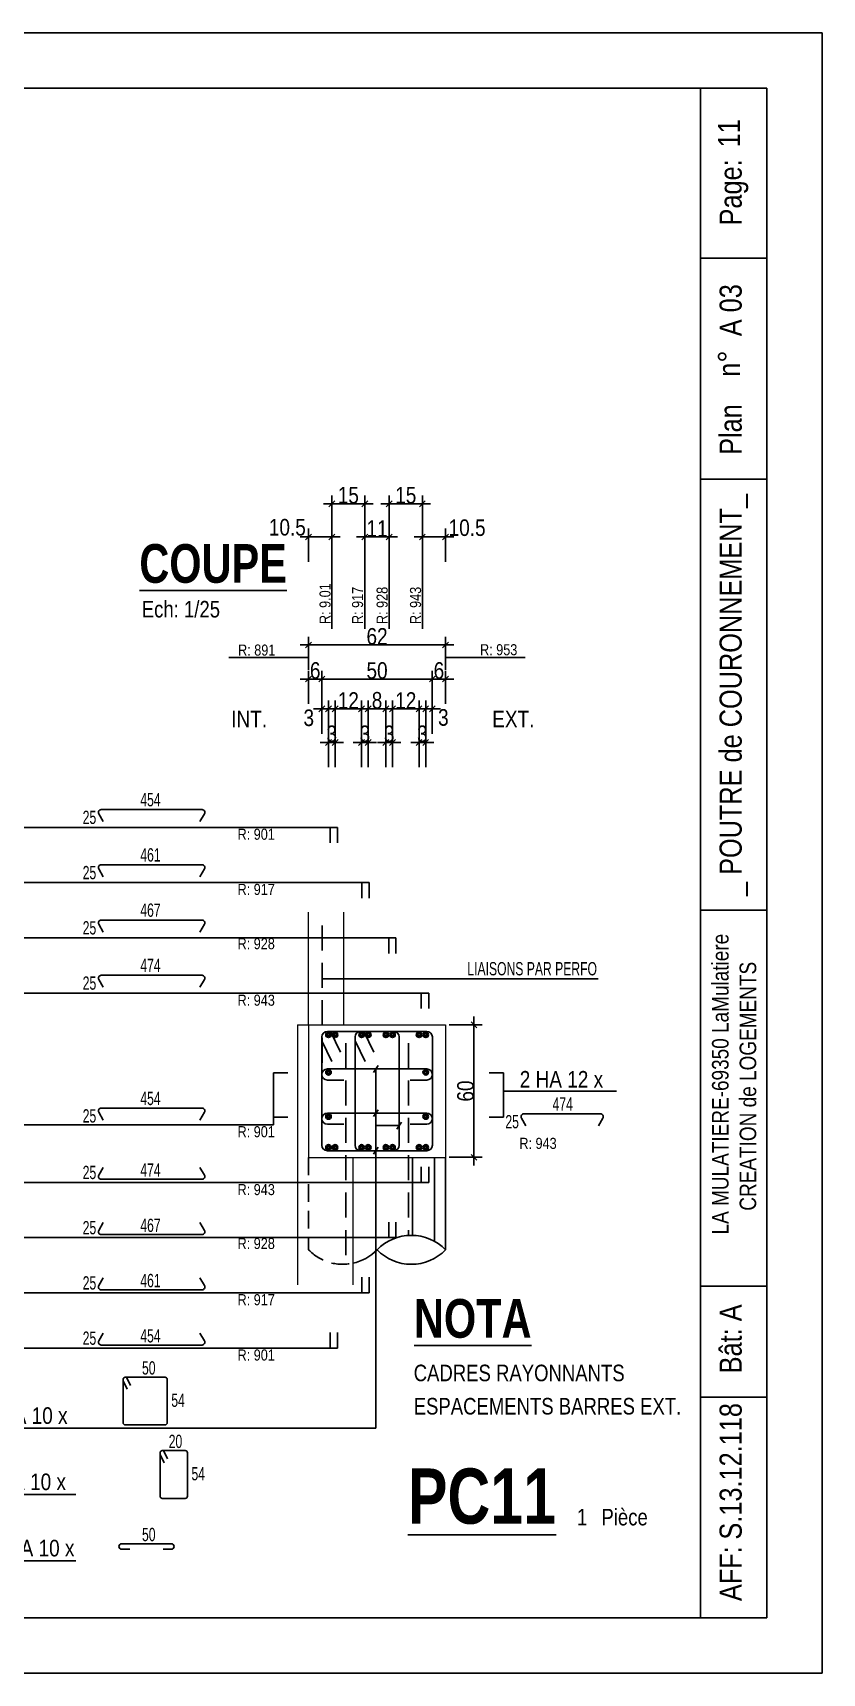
# Model space of a CAD drawing. Header units: centimetres. Extents: x 20328 to 51171, y -21855 to -16644.
# Drawn here: x 47998 to 48713, y -18525 to -17040 of the extents above; entities that cross this region are included whole.
import ezdxf
from ezdxf.enums import TextEntityAlignment as Align

# ---------------------------------------------------------------- set-up
doc = ezdxf.new("R2010")
doc.units = ezdxf.units.CM
doc.header["$LTSCALE"] = 25.4
doc.header["$PDMODE"] = 1
doc.header["$PDSIZE"] = -2
doc.linetypes.add('CACHEX2', pattern=[19.05, 12.7, -6.35])
for name, color, linetype in [('01_cote_gen', 4, 'Continuous'), ('01_fenetres', 171, 'Continuous'), ('01_linteaux', 2, 'Continuous'), ('01_murs_sup', 2, 'CACHEX2'), ('01_poch_murs', 253, 'Continuous'), ('01_texte', 230, 'Continuous'), ('AA_COTES', 2, 'Continuous')]:
    doc.layers.add(name, color=color, linetype=linetype)
doc.layers.add('01_murs_coup', color=5, linetype='Continuous', lineweight=60)
doc.styles.add('impact', font='impact.ttf')
doc.styles.add('MATTE_TXT', font='arial.ttf')
doc.styles.add('STYLE2', font='ARIALN.TTF')
doc.dimstyles.new('JB25', dxfattribs={"dimscale": 0.1, "dimtxt": 150, "dimasz": 15, "dimexe": 0.1, "dimexo": 0.1, "dimgap": 0.09, "dimtad": 1, "dimdec": 1, "dimlfac": 0.5, "dimdsep": 46, "dimtxsty": 'STYLE2', "dimblk1": 'BOND_G', "dimblk2": 'BOND_D', "dimsah": 1, "dimcen": 1.5, "dimdle": 0.01, "dimse1": 1, "dimse2": 1, "dimclrd": 4, "dimclre": 2, "dimclrt": 6, "dimazin": 2, "dimtfac": 2.333333, "dimtdec": 1, "dimtix": 1, "dimtmove": 2, "dimatfit": 3, "dimldrblk": 'BOND_G', "dimfxl": 1, "dimtolj": 1, "dimtzin": 0, "dimarcsym": 0})

# ---------------------------------------------------------------- blocks, each defined once
blk = doc.blocks.new('BOND_G')
at = {"layer": 'AA_COTES', "color": 0}
for p, q in [((0, -5), (0, 15)), ((5, 0), (-5, 0)), ((1.77, 1.77), (-1.77, -1.77))]:
    blk.add_line(p, q, dxfattribs=at)
blk = doc.blocks.new('BOND_D')
at = {"layer": 'AA_COTES', "color": 0}
for p, q in [((5, 0), (-5, 0)), ((-1.77, -1.77), (1.77, 1.77)), ((0, 5), (0, -15))]:
    blk.add_line(p, q, dxfattribs=at)
blk = doc.blocks.new('*D238')
at = {"layer": '01_cote_gen', "color": 4, "lineweight": -2, "ltscale": 3, "transparency": 16777216}
blk.add_line((48397.6, -17939.9), (48397.6, -18056.9), dxfattribs=at)
at = {"layer": 'Defpoints', "color": 0, "ltscale": 3, "transparency": 16777216}
for p in [(48292.6, -17938.4), (48292.6, -18058.4), (48397.6, -18058.4)]:
    blk.add_point(p, dxfattribs=at)
at = {"layer": '01_cote_gen', "color": 4, "lineweight": -2, "ltscale": 3, "transparency": 16777216, "xscale": 1.5, "yscale": 1.5, "zscale": 1.5}
for name, p, rotation in [('BOND_G', (48397.6, -17938.4), 90), ('BOND_D', (48397.6, -18058.4), 270)]:
    blk.add_blockref(name, p, dxfattribs=dict(at, rotation=rotation))
at = {"layer": '01_cote_gen', "color": 6, "ltscale": 3, "transparency": 16777216, "insert": (48390, -17998.4), "char_height": 15, "attachment_point": 5, "rotation": 90, "style": 'STYLE2'}
blk.add_mtext('\\A1;60', dxfattribs=at)
blk = doc.blocks.new('*D239')
at = {"layer": '01_cote_gen', "color": 4, "lineweight": -2, "ltscale": 3, "transparency": 16777216}
blk.add_line((48249.4, -17594.6), (48370.4, -17594.6), dxfattribs=at)
at = {"layer": 'Defpoints', "color": 0, "ltscale": 3, "transparency": 16777216}
for p in [(48371.9, -17594.6), (48247.9, -17607), (48371.9, -17607)]:
    blk.add_point(p, dxfattribs=at)
at = {"layer": '01_cote_gen', "color": 4, "lineweight": -2, "ltscale": 3, "transparency": 16777216, "xscale": 1.5, "yscale": 1.5, "zscale": 1.5, "rotation": 180}
blk.add_blockref('BOND_G', (48247.9, -17594.6), dxfattribs=at)
at = {"layer": '01_cote_gen', "color": 4, "lineweight": -2, "ltscale": 3, "transparency": 16777216, "xscale": 1.5, "yscale": 1.5, "zscale": 1.5}
blk.add_blockref('BOND_D', (48371.9, -17594.6), dxfattribs=at)
at = {"layer": '01_cote_gen', "color": 6, "ltscale": 3, "transparency": 16777216, "insert": (48309.9, -17586.9), "char_height": 15, "attachment_point": 5, "style": 'STYLE2'}
blk.add_mtext('\\A1;62', dxfattribs=at)
blk = doc.blocks.new('*D240')
at = {"layer": '01_cote_gen', "color": 4, "lineweight": -2, "ltscale": 3, "transparency": 16777216}
blk.add_line((48261.4, -17625.4), (48358.4, -17625.4), dxfattribs=at)
at = {"layer": 'Defpoints', "color": 0, "ltscale": 3, "transparency": 16777216}
for p in [(48359.9, -17625.4), (48259.9, -17673.3), (48359.9, -17673.3)]:
    blk.add_point(p, dxfattribs=at)
at = {"layer": '01_cote_gen', "color": 4, "lineweight": -2, "ltscale": 3, "transparency": 16777216, "xscale": 1.5, "yscale": 1.5, "zscale": 1.5, "rotation": 180}
blk.add_blockref('BOND_G', (48259.9, -17625.4), dxfattribs=at)
at = {"layer": '01_cote_gen', "color": 4, "lineweight": -2, "ltscale": 3, "transparency": 16777216, "xscale": 1.5, "yscale": 1.5, "zscale": 1.5}
blk.add_blockref('BOND_D', (48359.9, -17625.4), dxfattribs=at)
at = {"layer": '01_cote_gen', "color": 6, "ltscale": 3, "transparency": 16777216, "insert": (48309.9, -17617.8), "char_height": 15, "attachment_point": 5, "style": 'STYLE2'}
blk.add_mtext('\\A1;50', dxfattribs=at)
blk = doc.blocks.new('*D241')
at = {"layer": '01_cote_gen', "color": 4, "lineweight": -2, "ltscale": 3, "transparency": 16777216}
blk.add_line((48261.4, -17652.4), (48264.4, -17652.4), dxfattribs=at)
at = {"layer": 'Defpoints', "color": 0, "ltscale": 3, "transparency": 16777216}
for p in [(48265.9, -17652.4), (48265.9, -17680), (48259.9, -17695.1)]:
    blk.add_point(p, dxfattribs=at)
at = {"layer": '01_cote_gen', "color": 4, "lineweight": -2, "ltscale": 3, "transparency": 16777216, "xscale": 1.5, "yscale": 1.5, "zscale": 1.5, "rotation": 180}
blk.add_blockref('BOND_G', (48259.9, -17652.4), dxfattribs=at)
at = {"layer": '01_cote_gen', "color": 4, "lineweight": -2, "ltscale": 3, "transparency": 16777216, "xscale": 1.5, "yscale": 1.5, "zscale": 1.5}
blk.add_blockref('BOND_D', (48265.9, -17652.4), dxfattribs=at)
at = {"layer": '01_cote_gen', "color": 6, "ltscale": 3, "transparency": 16777216, "insert": (48248.1, -17660.6), "char_height": 15, "attachment_point": 5, "style": 'STYLE2'}
blk.add_mtext('\\A1;3', dxfattribs=at)
blk = doc.blocks.new('*D242')
at = {"layer": '01_cote_gen', "color": 4, "lineweight": -2, "ltscale": 3, "transparency": 16777216}
for p, q in [((48264.4, -17682.8), (48262.9, -17682.8)), ((48271.9, -17682.8), (48265.9, -17682.8)), ((48273.4, -17682.8), (48274.9, -17682.8))]:
    blk.add_line(p, q, dxfattribs=at)
at = {"layer": 'Defpoints', "color": 0, "ltscale": 3, "transparency": 16777216}
for p in [(48265.9, -17680), (48265.9, -17682.8), (48271.9, -17680)]:
    blk.add_point(p, dxfattribs=at)
at = {"layer": '01_cote_gen', "color": 4, "lineweight": -2, "ltscale": 3, "transparency": 16777216, "xscale": 1.5, "yscale": 1.5, "zscale": 1.5}
blk.add_blockref('BOND_D', (48265.9, -17682.8), dxfattribs=at)
at = {"layer": '01_cote_gen', "color": 4, "lineweight": -2, "ltscale": 3, "transparency": 16777216, "xscale": 1.5, "yscale": 1.5, "zscale": 1.5, "rotation": 180}
blk.add_blockref('BOND_G', (48271.9, -17682.8), dxfattribs=at)
at = {"layer": '01_cote_gen', "color": 6, "ltscale": 3, "transparency": 16777216, "insert": (48268.9, -17675.1), "char_height": 15, "attachment_point": 5, "style": 'STYLE2'}
blk.add_mtext('\\A1;3', dxfattribs=at)
blk = doc.blocks.new('*D243')
at = {"layer": '01_cote_gen', "color": 4, "lineweight": -2, "ltscale": 3, "transparency": 16777216}
blk.add_line((48273.4, -17652.4), (48294.4, -17652.4), dxfattribs=at)
at = {"layer": 'Defpoints', "color": 0, "ltscale": 3, "transparency": 16777216}
for p in [(48295.9, -17652.4), (48271.9, -17680), (48295.9, -17680)]:
    blk.add_point(p, dxfattribs=at)
at = {"layer": '01_cote_gen', "color": 4, "lineweight": -2, "ltscale": 3, "transparency": 16777216, "xscale": 1.5, "yscale": 1.5, "zscale": 1.5, "rotation": 180}
blk.add_blockref('BOND_G', (48271.9, -17652.4), dxfattribs=at)
at = {"layer": '01_cote_gen', "color": 4, "lineweight": -2, "ltscale": 3, "transparency": 16777216, "xscale": 1.5, "yscale": 1.5, "zscale": 1.5}
blk.add_blockref('BOND_D', (48295.9, -17652.4), dxfattribs=at)
at = {"layer": '01_cote_gen', "color": 6, "ltscale": 3, "transparency": 16777216, "insert": (48283.9, -17644.9), "char_height": 15, "attachment_point": 5, "style": 'STYLE2'}
blk.add_mtext('\\A1;12', dxfattribs=at)
blk = doc.blocks.new('*D244')
at = {"layer": '01_cote_gen', "color": 4, "lineweight": -2, "ltscale": 3, "transparency": 16777216}
for p, q in [((48294.4, -17682.8), (48292.9, -17682.8)), ((48301.9, -17682.8), (48295.9, -17682.8)), ((48303.4, -17682.8), (48304.9, -17682.8))]:
    blk.add_line(p, q, dxfattribs=at)
at = {"layer": 'Defpoints', "color": 0, "ltscale": 3, "transparency": 16777216}
for p in [(48295.9, -17680), (48295.9, -17682.8), (48301.9, -17680)]:
    blk.add_point(p, dxfattribs=at)
at = {"layer": '01_cote_gen', "color": 4, "lineweight": -2, "ltscale": 3, "transparency": 16777216, "xscale": 1.5, "yscale": 1.5, "zscale": 1.5}
blk.add_blockref('BOND_D', (48295.9, -17682.8), dxfattribs=at)
at = {"layer": '01_cote_gen', "color": 4, "lineweight": -2, "ltscale": 3, "transparency": 16777216, "xscale": 1.5, "yscale": 1.5, "zscale": 1.5, "rotation": 180}
blk.add_blockref('BOND_G', (48301.9, -17682.8), dxfattribs=at)
at = {"layer": '01_cote_gen', "color": 6, "ltscale": 3, "transparency": 16777216, "insert": (48298.9, -17675.1), "char_height": 15, "attachment_point": 5, "style": 'STYLE2'}
blk.add_mtext('\\A1;3', dxfattribs=at)
blk = doc.blocks.new('*D245')
at = {"layer": '01_cote_gen', "color": 4, "lineweight": -2, "ltscale": 3, "transparency": 16777216}
for p, q in [((48316.4, -17682.8), (48314.9, -17682.8)), ((48323.9, -17682.8), (48317.9, -17682.8)), ((48325.4, -17682.8), (48326.9, -17682.8))]:
    blk.add_line(p, q, dxfattribs=at)
at = {"layer": 'Defpoints', "color": 0, "ltscale": 3, "transparency": 16777216}
for p in [(48317.9, -17680), (48317.9, -17682.8), (48323.9, -17680)]:
    blk.add_point(p, dxfattribs=at)
at = {"layer": '01_cote_gen', "color": 4, "lineweight": -2, "ltscale": 3, "transparency": 16777216, "xscale": 1.5, "yscale": 1.5, "zscale": 1.5}
blk.add_blockref('BOND_D', (48317.9, -17682.8), dxfattribs=at)
at = {"layer": '01_cote_gen', "color": 4, "lineweight": -2, "ltscale": 3, "transparency": 16777216, "xscale": 1.5, "yscale": 1.5, "zscale": 1.5, "rotation": 180}
blk.add_blockref('BOND_G', (48323.9, -17682.8), dxfattribs=at)
at = {"layer": '01_cote_gen', "color": 6, "ltscale": 3, "transparency": 16777216, "insert": (48320.9, -17675.1), "char_height": 15, "attachment_point": 5, "style": 'STYLE2'}
blk.add_mtext('\\A1;3', dxfattribs=at)
blk = doc.blocks.new('*D246')
at = {"layer": '01_cote_gen', "color": 4, "lineweight": -2, "ltscale": 3, "transparency": 16777216}
for p, q in [((48346.4, -17682.8), (48344.9, -17682.8)), ((48353.9, -17682.8), (48347.9, -17682.8)), ((48355.4, -17682.8), (48356.9, -17682.8))]:
    blk.add_line(p, q, dxfattribs=at)
at = {"layer": 'Defpoints', "color": 0, "ltscale": 3, "transparency": 16777216}
for p in [(48347.9, -17680), (48347.9, -17682.8), (48353.9, -17680)]:
    blk.add_point(p, dxfattribs=at)
at = {"layer": '01_cote_gen', "color": 4, "lineweight": -2, "ltscale": 3, "transparency": 16777216, "xscale": 1.5, "yscale": 1.5, "zscale": 1.5}
blk.add_blockref('BOND_D', (48347.9, -17682.8), dxfattribs=at)
at = {"layer": '01_cote_gen', "color": 4, "lineweight": -2, "ltscale": 3, "transparency": 16777216, "xscale": 1.5, "yscale": 1.5, "zscale": 1.5, "rotation": 180}
blk.add_blockref('BOND_G', (48353.9, -17682.8), dxfattribs=at)
at = {"layer": '01_cote_gen', "color": 6, "ltscale": 3, "transparency": 16777216, "insert": (48350.9, -17675.1), "char_height": 15, "attachment_point": 5, "style": 'STYLE2'}
blk.add_mtext('\\A1;3', dxfattribs=at)
blk = doc.blocks.new('*D247')
at = {"layer": '01_cote_gen', "color": 4, "lineweight": -2, "ltscale": 3, "transparency": 16777216}
blk.add_line((48303.4, -17652.4), (48316.4, -17652.4), dxfattribs=at)
at = {"layer": 'Defpoints', "color": 0, "ltscale": 3, "transparency": 16777216}
for p in [(48317.9, -17652.4), (48301.9, -17688.5), (48317.9, -17688.5)]:
    blk.add_point(p, dxfattribs=at)
at = {"layer": '01_cote_gen', "color": 4, "lineweight": -2, "ltscale": 3, "transparency": 16777216, "xscale": 1.5, "yscale": 1.5, "zscale": 1.5, "rotation": 180}
blk.add_blockref('BOND_G', (48301.9, -17652.4), dxfattribs=at)
at = {"layer": '01_cote_gen', "color": 4, "lineweight": -2, "ltscale": 3, "transparency": 16777216, "xscale": 1.5, "yscale": 1.5, "zscale": 1.5}
blk.add_blockref('BOND_D', (48317.9, -17652.4), dxfattribs=at)
at = {"layer": '01_cote_gen', "color": 6, "ltscale": 3, "transparency": 16777216, "insert": (48309.9, -17644.8), "char_height": 15, "attachment_point": 5, "style": 'STYLE2'}
blk.add_mtext('\\A1;8', dxfattribs=at)
blk = doc.blocks.new('*D248')
at = {"layer": '01_cote_gen', "color": 4, "lineweight": -2, "ltscale": 3, "transparency": 16777216}
blk.add_line((48325.4, -17652.4), (48346.4, -17652.4), dxfattribs=at)
at = {"layer": 'Defpoints', "color": 0, "ltscale": 3, "transparency": 16777216}
for p in [(48347.9, -17652.4), (48323.9, -17687.7), (48347.9, -17687.7)]:
    blk.add_point(p, dxfattribs=at)
at = {"layer": '01_cote_gen', "color": 4, "lineweight": -2, "ltscale": 3, "transparency": 16777216, "xscale": 1.5, "yscale": 1.5, "zscale": 1.5, "rotation": 180}
blk.add_blockref('BOND_G', (48323.9, -17652.4), dxfattribs=at)
at = {"layer": '01_cote_gen', "color": 4, "lineweight": -2, "ltscale": 3, "transparency": 16777216, "xscale": 1.5, "yscale": 1.5, "zscale": 1.5}
blk.add_blockref('BOND_D', (48347.9, -17652.4), dxfattribs=at)
at = {"layer": '01_cote_gen', "color": 6, "ltscale": 3, "transparency": 16777216, "insert": (48335.9, -17644.9), "char_height": 15, "attachment_point": 5, "style": 'STYLE2'}
blk.add_mtext('\\A1;12', dxfattribs=at)
blk = doc.blocks.new('*D249')
at = {"layer": '01_cote_gen', "color": 4, "lineweight": -2, "ltscale": 3, "transparency": 16777216}
blk.add_line((48355.4, -17652.4), (48358.4, -17652.4), dxfattribs=at)
at = {"layer": 'Defpoints', "color": 0, "ltscale": 3, "transparency": 16777216}
for p in [(48359.9, -17647.9), (48359.9, -17652.4), (48353.9, -17690.3)]:
    blk.add_point(p, dxfattribs=at)
at = {"layer": '01_cote_gen', "color": 4, "lineweight": -2, "ltscale": 3, "transparency": 16777216, "xscale": 1.5, "yscale": 1.5, "zscale": 1.5, "rotation": 180}
blk.add_blockref('BOND_G', (48353.9, -17652.4), dxfattribs=at)
at = {"layer": '01_cote_gen', "color": 4, "lineweight": -2, "ltscale": 3, "transparency": 16777216, "xscale": 1.5, "yscale": 1.5, "zscale": 1.5}
blk.add_blockref('BOND_D', (48359.9, -17652.4), dxfattribs=at)
at = {"layer": '01_cote_gen', "color": 6, "ltscale": 3, "transparency": 16777216, "insert": (48369.9, -17660.3), "char_height": 15, "attachment_point": 5, "style": 'STYLE2'}
blk.add_mtext('\\A1;3', dxfattribs=at)
blk = doc.blocks.new('*D250')
at = {"layer": '01_cote_gen', "color": 4, "lineweight": -2, "ltscale": 3, "transparency": 16777216}
blk.add_line((48361.4, -17625.4), (48370.4, -17625.4), dxfattribs=at)
at = {"layer": 'Defpoints', "color": 0, "ltscale": 3, "transparency": 16777216}
for p in [(48371.9, -17617.1), (48371.9, -17625.4), (48359.9, -17632.9)]:
    blk.add_point(p, dxfattribs=at)
at = {"layer": '01_cote_gen', "color": 4, "lineweight": -2, "ltscale": 3, "transparency": 16777216, "xscale": 1.5, "yscale": 1.5, "zscale": 1.5, "rotation": 180}
blk.add_blockref('BOND_G', (48359.9, -17625.4), dxfattribs=at)
at = {"layer": '01_cote_gen', "color": 4, "lineweight": -2, "ltscale": 3, "transparency": 16777216, "xscale": 1.5, "yscale": 1.5, "zscale": 1.5}
blk.add_blockref('BOND_D', (48371.9, -17625.4), dxfattribs=at)
at = {"layer": '01_cote_gen', "color": 6, "ltscale": 3, "transparency": 16777216, "insert": (48365.9, -17617.8), "char_height": 15, "attachment_point": 5, "style": 'STYLE2'}
blk.add_mtext('\\A1;6', dxfattribs=at)
blk = doc.blocks.new('*D251')
at = {"layer": '01_cote_gen', "color": 4, "lineweight": -2, "ltscale": 3, "transparency": 16777216}
blk.add_line((48249.4, -17625.4), (48258.4, -17625.4), dxfattribs=at)
at = {"layer": 'Defpoints', "color": 0, "ltscale": 3, "transparency": 16777216}
for p in [(48247.9, -17617.1), (48259.9, -17625.4), (48259.9, -17632.9)]:
    blk.add_point(p, dxfattribs=at)
at = {"layer": '01_cote_gen', "color": 4, "lineweight": -2, "ltscale": 3, "transparency": 16777216, "xscale": 1.5, "yscale": 1.5, "zscale": 1.5, "rotation": 180}
blk.add_blockref('BOND_G', (48247.9, -17625.4), dxfattribs=at)
at = {"layer": '01_cote_gen', "color": 4, "lineweight": -2, "ltscale": 3, "transparency": 16777216, "xscale": 1.5, "yscale": 1.5, "zscale": 1.5}
blk.add_blockref('BOND_D', (48259.9, -17625.4), dxfattribs=at)
at = {"layer": '01_cote_gen', "color": 6, "ltscale": 3, "transparency": 16777216, "insert": (48253.9, -17617.8), "char_height": 15, "attachment_point": 5, "style": 'STYLE2'}
blk.add_mtext('\\A1;6', dxfattribs=at)
blk = doc.blocks.new('*D252')
at = {"layer": '01_cote_gen', "color": 4, "lineweight": -2, "ltscale": 3, "transparency": 16777216}
blk.add_line((48249.4, -17496.8), (48267.4, -17496.8), dxfattribs=at)
at = {"layer": 'Defpoints', "color": 0, "ltscale": 3, "transparency": 16777216}
for p in [(48268.9, -17496.8), (48268.9, -17517.3), (48247.9, -17587.1)]:
    blk.add_point(p, dxfattribs=at)
at = {"layer": '01_cote_gen', "color": 4, "lineweight": -2, "ltscale": 3, "transparency": 16777216, "xscale": 1.5, "yscale": 1.5, "zscale": 1.5, "rotation": 180}
blk.add_blockref('BOND_G', (48247.9, -17496.8), dxfattribs=at)
at = {"layer": '01_cote_gen', "color": 4, "lineweight": -2, "ltscale": 3, "transparency": 16777216, "xscale": 1.5, "yscale": 1.5, "zscale": 1.5}
blk.add_blockref('BOND_D', (48268.9, -17496.8), dxfattribs=at)
at = {"layer": '01_cote_gen', "color": 6, "ltscale": 3, "transparency": 16777216, "insert": (48228.7, -17488.1), "char_height": 15, "attachment_point": 5, "style": 'STYLE2'}
blk.add_mtext('\\A1;10.5', dxfattribs=at)
blk = doc.blocks.new('*D253')
at = {"layer": '01_cote_gen', "color": 4, "lineweight": -2, "ltscale": 3, "transparency": 16777216}
blk.add_line((48270.4, -17466.8), (48297.4, -17466.8), dxfattribs=at)
at = {"layer": 'Defpoints', "color": 0, "ltscale": 3, "transparency": 16777216}
for p in [(48298.9, -17466.8), (48268.9, -17526.8), (48298.9, -17526.8)]:
    blk.add_point(p, dxfattribs=at)
at = {"layer": '01_cote_gen', "color": 4, "lineweight": -2, "ltscale": 3, "transparency": 16777216, "xscale": 1.5, "yscale": 1.5, "zscale": 1.5, "rotation": 180}
blk.add_blockref('BOND_G', (48268.9, -17466.8), dxfattribs=at)
at = {"layer": '01_cote_gen', "color": 4, "lineweight": -2, "ltscale": 3, "transparency": 16777216, "xscale": 1.5, "yscale": 1.5, "zscale": 1.5}
blk.add_blockref('BOND_D', (48298.9, -17466.8), dxfattribs=at)
at = {"layer": '01_cote_gen', "color": 6, "ltscale": 3, "transparency": 16777216, "insert": (48283.9, -17459.1), "char_height": 15, "attachment_point": 5, "style": 'STYLE2'}
blk.add_mtext('\\A1;15', dxfattribs=at)
blk = doc.blocks.new('*D254')
at = {"layer": '01_cote_gen', "color": 4, "lineweight": -2, "ltscale": 3, "transparency": 16777216}
blk.add_line((48300.4, -17496.8), (48319.4, -17496.8), dxfattribs=at)
at = {"layer": 'Defpoints', "color": 0, "ltscale": 3, "transparency": 16777216}
for p in [(48320.9, -17496.8), (48298.9, -17517.3), (48320.9, -17517.3)]:
    blk.add_point(p, dxfattribs=at)
at = {"layer": '01_cote_gen', "color": 4, "lineweight": -2, "ltscale": 3, "transparency": 16777216, "xscale": 1.5, "yscale": 1.5, "zscale": 1.5, "rotation": 180}
blk.add_blockref('BOND_G', (48298.9, -17496.8), dxfattribs=at)
at = {"layer": '01_cote_gen', "color": 4, "lineweight": -2, "ltscale": 3, "transparency": 16777216, "xscale": 1.5, "yscale": 1.5, "zscale": 1.5}
blk.add_blockref('BOND_D', (48320.9, -17496.8), dxfattribs=at)
at = {"layer": '01_cote_gen', "color": 6, "ltscale": 3, "transparency": 16777216, "insert": (48309.9, -17489.2), "char_height": 15, "attachment_point": 5, "style": 'STYLE2'}
blk.add_mtext('\\A1;11', dxfattribs=at)
blk = doc.blocks.new('*D255')
at = {"layer": '01_cote_gen', "color": 4, "lineweight": -2, "ltscale": 3, "transparency": 16777216}
blk.add_line((48322.4, -17466.8), (48349.4, -17466.8), dxfattribs=at)
at = {"layer": 'Defpoints', "color": 0, "ltscale": 3, "transparency": 16777216}
for p in [(48350.9, -17466.8), (48320.9, -17519.9), (48350.9, -17526.8)]:
    blk.add_point(p, dxfattribs=at)
at = {"layer": '01_cote_gen', "color": 4, "lineweight": -2, "ltscale": 3, "transparency": 16777216, "xscale": 1.5, "yscale": 1.5, "zscale": 1.5, "rotation": 180}
blk.add_blockref('BOND_G', (48320.9, -17466.8), dxfattribs=at)
at = {"layer": '01_cote_gen', "color": 4, "lineweight": -2, "ltscale": 3, "transparency": 16777216, "xscale": 1.5, "yscale": 1.5, "zscale": 1.5}
blk.add_blockref('BOND_D', (48350.9, -17466.8), dxfattribs=at)
at = {"layer": '01_cote_gen', "color": 6, "ltscale": 3, "transparency": 16777216, "insert": (48335.9, -17459.1), "char_height": 15, "attachment_point": 5, "style": 'STYLE2'}
blk.add_mtext('\\A1;15', dxfattribs=at)
blk = doc.blocks.new('*D256')
at = {"layer": '01_cote_gen', "color": 4, "lineweight": -2, "ltscale": 3, "transparency": 16777216}
blk.add_line((48352.4, -17496.8), (48370.4, -17496.8), dxfattribs=at)
at = {"layer": 'Defpoints', "color": 0, "ltscale": 3, "transparency": 16777216}
for p in [(48350.9, -17479.7), (48371.9, -17496.8), (48371.9, -17587.1)]:
    blk.add_point(p, dxfattribs=at)
at = {"layer": '01_cote_gen', "color": 4, "lineweight": -2, "ltscale": 3, "transparency": 16777216, "xscale": 1.5, "yscale": 1.5, "zscale": 1.5, "rotation": 180}
blk.add_blockref('BOND_G', (48350.9, -17496.8), dxfattribs=at)
at = {"layer": '01_cote_gen', "color": 4, "lineweight": -2, "ltscale": 3, "transparency": 16777216, "xscale": 1.5, "yscale": 1.5, "zscale": 1.5}
blk.add_blockref('BOND_D', (48371.9, -17496.8), dxfattribs=at)
at = {"layer": '01_cote_gen', "color": 6, "ltscale": 3, "transparency": 16777216, "insert": (48391.4, -17488.5), "char_height": 15, "attachment_point": 5, "style": 'STYLE2'}
blk.add_mtext('\\A1;10.5', dxfattribs=at)

msp = doc.modelspace()

# ---------------------------------------------------------------- linework, layer by layer
at = {"layer": '01_fenetres', "ltscale": 30}
for p, q in [((46662.76, -17090.41), (48662.76, -17090.41)), ((48602.76, -17090.41), (48602.76, -18475.41)), ((48662.76, -17090.41), (48662.76, -18475.41)), ((48662.76, -17090.41), (48662.76, -18475.41)), ((48662.76, -17244.54), (48602.76, -17244.54)), ((48662.76, -17444.54), (48602.76, -17444.54)), ((48602.76, -17834.74), (48662.76, -17834.74)), ((48602.76, -18174.91), (48662.76, -18174.91)), ((48602.76, -18275.41), (48662.76, -18275.41)), ((46662.76, -18475.41), (48662.76, -18475.41))]:
    msp.add_line(p, q, dxfattribs=at)
at = {"layer": '01_linteaux'}
for p, q in [((48060.23, -17743.63), (48151.49, -17743.63)), ((48058.06, -17747.38), (48062.15, -17754.46)), ((48153.66, -17747.38), (48149.57, -17754.46)), ((48058.06, -17797.38), (48062.15, -17804.46)), ((48060.23, -17793.63), (48151.49, -17793.63)), ((48153.66, -17797.38), (48149.57, -17804.46)), ((48058.06, -17847.38), (48062.15, -17854.46)), ((48060.23, -17843.63), (48151.49, -17843.63)), ((48153.66, -17847.38), (48149.57, -17854.46)), ((48060.23, -17893.63), (48151.49, -17893.63)), ((48058.06, -17897.38), (48062.15, -17904.46)), ((48153.66, -17897.38), (48149.57, -17904.46)), ((48259.94, -17949.45), (48259.94, -18047.45)), ((48259.94, -17952.98), (48269.03, -17971.65)), ((48264.94, -17944.45), (48354.94, -17944.45)), ((48267.86, -17944.45), (48276.95, -17963.12)), ((48289.94, -17949.45), (48289.94, -18047.45)), ((48289.94, -17952.98), (48299.03, -17971.65)), ((48297.86, -17944.45), (48306.95, -17963.12)), ((48329.94, -17949.45), (48329.94, -18047.45)), ((48359.94, -17949.45), (48359.94, -18047.45)), ((48354.94, -17978.45), (48264.94, -17978.45)), ((48279.94, -17988.45), (48264.94, -17988.45)), ((48354.94, -17988.45), (48339.94, -17988.45)), ((48058.06, -18017.64), (48062.15, -18024.72)), ((48060.23, -18013.89), (48151.49, -18013.89)), ((48153.66, -18017.64), (48149.57, -18024.72)), ((48354.94, -18018.45), (48264.94, -18018.45)), ((48440.6, -18022.84), (48444.69, -18029.92)), ((48442.77, -18019.09), (48512.09, -18019.09)), ((48514.25, -18022.84), (48510.17, -18029.92)), ((48279.94, -18028.45), (48264.94, -18028.45)), ((48354.94, -18028.45), (48339.94, -18028.45)), ((48264.94, -18052.45), (48354.94, -18052.45)), ((48058.06, -18074.56), (48062.15, -18067.49)), ((48153.66, -18074.56), (48149.57, -18067.49)), ((48371.94, -18142.15), (48371.94, -18058.45)), ((48060.23, -18078.31), (48151.49, -18078.31)), ((48058.06, -18124.56), (48062.15, -18117.49)), ((48060.23, -18128.31), (48151.49, -18128.31)), ((48153.66, -18124.56), (48149.57, -18117.49)), ((48058.06, -18174.56), (48062.15, -18167.49)), ((48153.66, -18174.56), (48149.57, -18167.49)), ((48060.23, -18178.31), (48151.49, -18178.31)), ((48058.06, -18224.56), (48062.15, -18217.49)), ((48153.66, -18224.56), (48149.57, -18217.49)), ((48060.23, -18228.31), (48151.49, -18228.31)), ((48080.05, -18259.43), (48080.05, -18298.63)), ((48080.05, -18260.85), (48083.68, -18268.31)), ((48082.05, -18257.43), (48118.05, -18257.43)), ((48083.21, -18257.43), (48086.85, -18264.9)), ((48120.05, -18259.43), (48120.05, -18298.63)), ((48082.05, -18300.63), (48118.05, -18300.63)), ((48115.54, -18323.95), (48136.28, -18323.95)), ((48116.7, -18323.95), (48120.34, -18331.41)), ((48113.54, -18325.95), (48113.54, -18365.15)), ((48113.54, -18327.36), (48117.17, -18334.83)), ((48138.28, -18325.95), (48138.28, -18365.15)), ((48115.54, -18367.15), (48136.28, -18367.15)), ((48123.75, -18408.24), (48078.75, -18408.24)), ((48086.25, -18413.24), (48078.75, -18413.24)), ((48123.75, -18413.24), (48116.25, -18413.24))]:
    msp.add_line(p, q, dxfattribs=at)
at = {"layer": '01_linteaux', "const_width": 3}
for points in [[(48264.69, -17947.45, 1), (48267.19, -17947.45, 1)], [(48270.69, -17947.45, 1), (48273.19, -17947.45, 1)], [(48294.69, -17947.45, 1), (48297.19, -17947.45, 1)], [(48300.69, -17947.45, 1), (48303.19, -17947.45, 1)], [(48316.69, -17947.45, 1), (48319.19, -17947.45, 1)], [(48322.69, -17947.45, 1), (48325.19, -17947.45, 1)], [(48346.69, -17947.45, 1), (48349.19, -17947.45, 1)], [(48352.69, -17947.45, 1), (48355.19, -17947.45, 1)], [(48264.69, -17981.45, 1), (48267.19, -17981.45, 1)], [(48352.69, -17981.45, 1), (48355.19, -17981.45, 1)], [(48264.69, -18021.45, 1), (48267.19, -18021.45, 1)], [(48352.69, -18021.45, 1), (48355.19, -18021.45, 1)], [(48264.69, -18049.45, -1), (48267.19, -18049.45, -1)], [(48270.69, -18049.45, -1), (48273.19, -18049.45, -1)], [(48294.69, -18049.45, -1), (48297.19, -18049.45, -1)], [(48300.69, -18049.45, -1), (48303.19, -18049.45, -1)], [(48316.69, -18049.45, -1), (48319.19, -18049.45, -1)], [(48322.69, -18049.45, -1), (48325.19, -18049.45, -1)], [(48346.69, -18049.45, -1), (48349.19, -18049.45, -1)], [(48352.69, -18049.45, -1), (48355.19, -18049.45, -1)]]:
    msp.add_lwpolyline(points, format="xyb", close=True, dxfattribs=at)
at = {"layer": '01_linteaux'}
for centre in [(48265.94, -17947.45), (48271.94, -17947.45), (48295.94, -17947.45), (48301.94, -17947.45), (48317.94, -17947.45), (48323.94, -17947.45), (48347.94, -17947.45), (48353.94, -17947.45), (48265.94, -17981.45), (48353.94, -17981.45), (48265.94, -18021.45), (48353.94, -18021.45), (48265.94, -18049.45), (48271.94, -18049.45), (48295.94, -18049.45), (48301.94, -18049.45), (48317.94, -18049.45), (48323.94, -18049.45), (48347.94, -18049.45), (48353.94, -18049.45)]:
    msp.add_circle(centre, 2.5, dxfattribs=at)
for centre, radius, start, end in [((48060.23, -17746.13), 2.5, 90, 210), ((48151.49, -17746.13), 2.5, 330, 90), ((48060.23, -17796.13), 2.5, 90, 210), ((48151.49, -17796.13), 2.5, 330, 90), ((48060.23, -17846.13), 2.5, 90, 210), ((48151.49, -17846.13), 2.5, 330, 90), ((48060.23, -17896.13), 2.5, 90, 210), ((48151.49, -17896.13), 2.5, 330, 90), ((48264.94, -17949.45), 5, 90, 180), ((48294.94, -17949.45), 5, 90, 180), ((48324.94, -17949.45), 5, 0, 90), ((48354.94, -17949.45), 5, 0, 90), ((48264.94, -17983.45), 5, 90, 270), ((48354.94, -17983.45), 5, 270, 90), ((48060.23, -18016.39), 2.5, 90, 210), ((48151.49, -18016.39), 2.5, 330, 90), ((48264.94, -18023.45), 5, 90, 270), ((48354.94, -18023.45), 5, 270, 90), ((48442.77, -18021.59), 2.5, 90, 210), ((48512.09, -18021.59), 2.5, 330, 90), ((48264.94, -18047.45), 5, 180, 270), ((48294.94, -18047.45), 5, 180, 270), ((48324.94, -18047.45), 5, 270, 0), ((48354.94, -18047.45), 5, 270, 0), ((48060.23, -18075.81), 2.5, 150, 270), ((48151.49, -18075.81), 2.5, 270, 30), ((48060.23, -18125.81), 2.5, 150, 270), ((48151.49, -18125.81), 2.5, 270, 30), ((48340.94, -18172.29), 43.24, 44.19387, 135.80613), ((48278.94, -18112.01), 43.24, 282.01437, 315.80613), ((48340.94, -18112.01), 43.24, 224.19387, 315.80613), ((48060.23, -18175.81), 2.5, 150, 270), ((48151.49, -18175.81), 2.5, 270, 30), ((48060.23, -18225.81), 2.5, 150, 270), ((48151.49, -18225.81), 2.5, 270, 30), ((48082.05, -18259.43), 2, 90, 180), ((48118.05, -18259.43), 2, 0, 90), ((48082.05, -18298.63), 2, 180, 270), ((48118.05, -18298.63), 2, 270, 0), ((48115.54, -18325.95), 2, 90, 180), ((48136.28, -18325.95), 2, 0, 90), ((48115.54, -18365.15), 2, 180, 270), ((48136.28, -18365.15), 2, 270, 0), ((48078.75, -18410.74), 2.5, 90, 270), ((48123.75, -18410.74), 2.5, 270, 90)]:
    msp.add_arc(centre, radius, start, end, dxfattribs=at)
at = {"layer": '01_murs_coup', "linetype": 'Continuous', "lineweight": 5}
for p, q in [((48247.94, -17938.45), (48247.94, -17836.46)), ((48279.94, -17938.45), (48279.94, -17836.46)), ((48237.94, -17938.45), (48371.94, -17938.45)), ((48237.94, -17938.45), (48237.94, -18173.86)), ((48247.94, -17938.45), (48247.94, -18058.45)), ((48371.94, -17938.45), (48371.94, -18058.45)), ((48247.94, -18058.45), (48371.94, -18058.45)), ((48287.94, -18058.45), (48287.94, -18173.86))]:
    msp.add_line(p, q, dxfattribs=at)
at = {"layer": '01_murs_sup', "ltscale": 0.07}
for p, q in [((48260.12, -17848.53), (48260.12, -17978.45)), ((48281.66, -17954.92), (48281.66, -18155.16)), ((48338.5, -17954.92), (48338.5, -18129.12))]:
    msp.add_line(p, q, dxfattribs=at)
at = {"layer": '01_murs_sup', "ltscale": 0.05}
msp.add_line((48247.94, -18058.45), (48247.94, -18142.15), dxfattribs=at)
msp.add_arc((48278.94, -18112.01), 43.24, 224.19387, 282.01437, dxfattribs=at)
at = {"layer": '01_poch_murs'}
for p, q in [((48341.94, -18058.45), (48341.94, -18129.06)), ((48361.94, -18058.45), (48361.94, -18134.5))]:
    msp.add_line(p, q, dxfattribs=at)
at = {"layer": '01_texte', "ltscale": 30}
for p, q in [((46612.76, -17040.41), (48712.76, -17040.41)), ((48712.76, -17040.41), (48712.76, -18525.41)), ((47678.85, -17759.69), (48274.08, -17759.69)), ((48267.61, -17759.69), (48267.61, -17773.77)), ((48274.08, -17759.69), (48274.08, -17773.77)), ((47678.85, -17809.69), (48302.7, -17809.69)), ((48296.24, -17809.69), (48296.24, -17823.77)), ((48302.7, -17809.69), (48302.7, -17823.77)), ((47678.85, -17859.69), (48326.8, -17859.69)), ((48320.52, -17859.69), (48320.52, -17873.77)), ((48326.8, -17859.69), (48326.8, -17873.77)), ((47678.85, -17909.69), (48356.71, -17909.69)), ((48349.97, -17909.69), (48349.97, -17923.77)), ((48356.71, -17909.69), (48356.71, -17923.77)), ((48216.32, -18028.97), (48216.32, -17981.99)), ((48216.32, -17981.99), (48229.12, -17981.99)), ((48424.24, -17981.99), (48411.45, -17981.99)), ((48424.24, -18022.06), (48424.24, -17981.99)), ((48424.24, -17998.45), (48526.51, -17998.45)), ((48216.32, -18022.06), (48229.12, -18022.06)), ((48424.24, -18022.06), (48411.45, -18022.06)), ((47712.7, -18028.97), (48216.32, -18028.97)), ((48349.97, -18081.13), (48349.97, -18067.05)), ((48356.71, -18081.13), (48356.71, -18067.05)), ((47678.85, -18081.13), (48356.71, -18081.13)), ((47678.85, -18131.13), (48326.8, -18131.13)), ((48320.52, -18131.13), (48320.52, -18117.05)), ((48326.8, -18131.13), (48326.8, -18117.05)), ((48296.24, -18181.13), (48296.24, -18167.05)), ((48302.7, -18181.13), (48302.7, -18167.05)), ((47678.85, -18181.13), (48302.7, -18181.13)), ((48267.61, -18231.13), (48267.61, -18217.05)), ((48274.08, -18231.13), (48274.08, -18217.05)), ((47678.85, -18231.13), (48274.08, -18231.13)), ((46612.76, -18525.41), (48712.76, -18525.41))]:
    msp.add_line(p, q, dxfattribs=at)
at = {"layer": '01_texte'}
for p, q in [((48268.94, -17517.27), (48268.94, -17579.9)), ((48298.94, -17517.27), (48298.94, -17579.9)), ((48320.94, -17517.27), (48320.94, -17579.9)), ((48350.94, -17517.27), (48350.94, -17579.9)), ((48175.81, -17606.05), (48247.94, -17606.05)), ((48371.94, -17606.05), (48444.07, -17606.05)), ((48260.12, -17896.85), (48509.92, -17896.85))]:
    msp.add_line(p, q, dxfattribs=at)
at = {"layer": '01_texte', "linetype": 'Continuous'}
for p, q in [((48310.85, -17975.34), (48306.6, -17981.55)), ((48308.72, -17978.45), (48308.72, -18303.7)), ((48310.85, -18015.34), (48306.6, -18021.55)), ((48332.07, -18026.55), (48327.81, -18032.77)), ((48329.94, -18029.66), (48308.72, -18029.66)), ((48310.85, -18049.34), (48306.6, -18055.55)), ((47835.98, -18303.7), (48308.72, -18303.7)), ((47894.24, -18363.68), (48037.35, -18363.68)), ((47894.24, -18423.68), (48037.35, -18423.68))]:
    msp.add_line(p, q, dxfattribs=at)

# ---------------------------------------------------------------- texts
at = {"layer": '01_texte', "style": 'STYLE2'}
for s, height, p in [('11', 20, (48638.47, -17144.15)), ('Page:', 20, (48639.91, -17214.83)), (' A 03', 20, (48639.91, -17321.47)), ('n%%D', 20, (48638.47, -17351.81)), ('Plan', 20, (48639.91, -17422.5)), (' _ POUTRE de COURONNEMENT_', 20, (48639.91, -17828.23)), ('R: 9.01', 10, (48267.81, -17575.68)), ('R: 917', 10, (48297.22, -17575.68)), ('R: 928', 10, (48319.49, -17575.68)), ('R: 943', 10, (48349.7, -17575.68)), ('LA MULATIERE-69350 LaMulatiere', 15, (48628.04, -18128.22)), ('CREATION de LOGEMENTS', 15, (48653.04, -18106.73)), ('Bât: A', 20, (48639.91, -18253.95)), ('S.13.12.118', 20, (48639.91, -18404.45)), ('AFF:', 20, (48639.91, -18460.12))]:
    msp.add_text(s, height=height, rotation=90, dxfattribs=at).set_placement(p)
at = {"layer": '01_texte', "style": 'impact'}
for s, height, p in [('%%UCOUPE', 35, (48094.77, -17548.8)), ('%%UNOTA', 35, (48343.34, -18232.22)), ('%%UPC11', 50, (48337.82, -18405.09))]:
    msp.add_text(s, height=height, dxfattribs=at).set_placement(p, align=Align.BOTTOM_LEFT)
at = {"layer": '01_texte', "style": 'MATTE_TXT', "width": 0.8}
for s, p in [('Ech: 1/25', (48132.38, -17574.21)), ('1', (48495.45, -18396.13)), ('Pièce', (48533.96, -18396.13))]:
    msp.add_text(s, height=15, dxfattribs=at).set_placement(p, align=Align.BOTTOM_CENTER)
at = {"layer": '01_texte', "style": 'STYLE2'}
for s, height, p in [('R: 891', 10, (48184.11, -17604.2)), ('R: 953', 10, (48403.1, -17603.88)), ('INT.', 15, (48177.91, -17669.12)), ('EXT.', 15, (48414.15, -17669.12)), ('R: 901', 10, (48183.64, -17770.91)), ('R: 917', 10, (48183.64, -17820.83)), ('R: 928', 10, (48183.64, -17869.98)), ('R: 943', 10, (48183.64, -17921.15)), ('R: 901', 10, (48183.64, -18040.2)), ('R: 943', 10, (48438.7, -18050.76)), ('R: 943', 10, (48183.64, -18092.59)), ('R: 928', 10, (48183.64, -18141.42)), ('R: 917', 10, (48183.64, -18192.27)), ('R: 901', 10, (48183.64, -18242.35)), ('19 Cad HA 10 x', 15, (47908.5, -18299.7)), ('19 Cad HA 10 x', 15, (47907.07, -18359.68)), ('2x19 Ep HA 10 x', 15, (47907.07, -18419.68))]:
    msp.add_text(s, height=height, dxfattribs=at).set_placement(p)
at = {"layer": '01_texte', "style": 'STYLE2', "width": 0.8}
for s, p in [('454', (48113.98, -17740.64)), ('25', (48055.72, -17756.65)), ('461', (48113.98, -17790.64)), ('25', (48055.72, -17806.65)), ('467', (48113.98, -17840.64)), ('25', (48055.72, -17856.65)), ('474', (48113.98, -17890.64)), ('25', (48055.72, -17906.65)), ('454', (48113.98, -18011.08)), ('474', (48487.11, -18016.1)), ('25', (48055.72, -18026.92)), ('25', (48438.26, -18032.12)), ('25', (48055.72, -18078.1)), ('474', (48113.98, -18075.98)), ('25', (48055.72, -18128.1)), ('467', (48113.98, -18125.98)), ('25', (48055.72, -18178.1)), ('461', (48113.98, -18175.98)), ('25', (48055.72, -18228.1)), ('454', (48113.98, -18225.98)), ('50', (48109.41, -18255.05)), ('54', (48135.92, -18284.29)), ('20', (48133.57, -18321.57)), ('54', (48154.15, -18350.81)), ('50', (48109.41, -18405.86))]:
    msp.add_text(s, height=12, dxfattribs=at).set_placement(p, align=Align.RIGHT)
msp.add_text('LIAISONS PAR PERFO', height=12, dxfattribs=at).set_placement((48391.62, -17893.67))
at = {"layer": '01_texte', "style": 'STYLE2'}
msp.add_text('2 HA 12 x', height=15, dxfattribs=at).set_placement((48514.5, -17995.27), align=Align.RIGHT)
at = {"layer": '01_texte', "style": 'MATTE_TXT', "width": 0.8}
for s, p in [('CADRES RAYONNANTS', (48343.06, -18265.62)), ('ESPACEMENTS BARRES EXT.', (48343.06, -18295.73))]:
    msp.add_text(s, height=15, dxfattribs=at).set_placement(p, align=Align.BOTTOM_LEFT)

# ---------------------------------------------------------------- dimensions: what is measured, and where the dimension line sits
at = {"layer": '01_cote_gen', "ltscale": 3}
for base, p1, p2, picture, middle in [((48298.94, -17466.76), (48268.94, -17526.79), (48298.94, -17526.79), '*D253', (48283.94, -17459.09)), ((48350.94, -17466.76), (48320.94, -17519.87), (48350.94, -17526.79), '*D255', (48335.94, -17459.09)), ((48320.94, -17496.76), (48298.94, -17517.27), (48320.94, -17517.27), '*D254', (48309.94, -17489.22)), ((48371.94, -17594.6), (48247.94, -17607.01), (48371.94, -17607.01), '*D239', (48309.94, -17586.93)), ((48259.94, -17625.43), (48247.94, -17617.1), (48259.94, -17632.93), '*D251', (48253.94, -17617.76)), ((48359.94, -17625.43), (48259.94, -17673.31), (48359.94, -17673.31), '*D240', (48309.94, -17617.76)), ((48371.94, -17625.43), (48359.94, -17632.93), (48371.94, -17617.1), '*D250', (48365.94, -17617.76)), ((48295.94, -17652.44), (48271.94, -17679.97), (48295.94, -17679.97), '*D243', (48283.94, -17644.9)), ((48317.94, -17652.44), (48301.94, -17688.55), (48317.94, -17688.55), '*D247', (48309.94, -17644.77)), ((48347.94, -17652.44), (48323.94, -17687.72), (48347.94, -17687.72), '*D248', (48335.94, -17644.9)), ((48265.94, -17682.81), (48271.94, -17679.97), (48265.94, -17679.97), '*D242', (48268.94, -17675.14)), ((48295.94, -17682.81), (48301.94, -17679.97), (48295.94, -17679.97), '*D244', (48298.94, -17675.14)), ((48317.94, -17682.81), (48323.94, -17679.97), (48317.94, -17679.97), '*D245', (48320.94, -17675.14)), ((48347.94, -17682.81), (48353.94, -17679.97), (48347.94, -17679.97), '*D246', (48350.94, -17675.14))]:
    dim = msp.add_linear_dim(base=base, p1=p1, p2=p2, dimstyle='JB25', dxfattribs=at)
    dim.commit()
    dim.dimension.update_dxf_attribs({"geometry": picture, "text_midpoint": middle})
for base, p1, p2, picture, middle in [((48268.94, -17496.76), (48247.94, -17587.1), (48268.94, -17517.27), '*D252', (48228.66, -17488.11)), ((48371.94, -17496.76), (48350.94, -17479.75), (48371.94, -17587.1), '*D256', (48391.42, -17488.5)), ((48265.94, -17652.44), (48259.94, -17695.06), (48265.94, -17679.97), '*D241', (48248.07, -17660.57)), ((48359.94, -17652.44), (48353.94, -17690.31), (48359.94, -17647.93), '*D249', (48369.92, -17660.33))]:
    dim = msp.add_linear_dim(base=base, p1=p1, p2=p2, dimstyle='JB25', dxfattribs=at)
    dim.commit()
    dim.dimension.update_dxf_attribs({"geometry": picture, "text_midpoint": middle, "dimtype": 160})
dim = msp.add_linear_dim(base=(48397.63, -18058.45), p1=(48292.6, -17938.45), p2=(48292.6, -18058.45), angle=90, dimstyle='JB25', dxfattribs=at)
dim.commit()
dim.dimension.update_dxf_attribs({"geometry": '*D238', "text_midpoint": (48389.97, -17998.45)})

doc.saveas('drawing.dxf')
